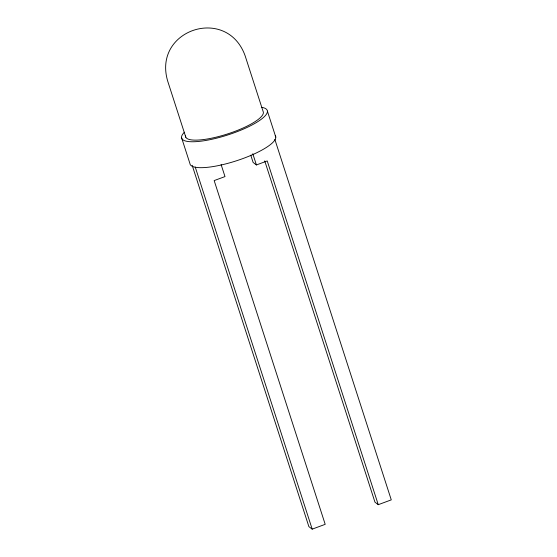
<?xml version="1.0" encoding="UTF-8"?>
<svg xmlns="http://www.w3.org/2000/svg" width="557" height="557" viewBox="0 0 557 557"><rect width="100%" height="100%" fill="white"/><g stroke="black" fill="none" stroke-linecap="round" stroke-linejoin="round"><path stroke-width="0.84" d="M250.782 155.208L253.108 162.421L256.415 164.949L267.235 160.938L378.259 504.684L391.272 499.873L274.838 139.382M192.186 165.311L308.884 526.623L312.192 529.15L325.197 524.332L214.167 180.586L224.993 176.583L221.108 164.573M378.259 504.684L374.958 502.156L264.728 160.889M267.395 111.128L275.771 137.057M252.794 153.739L256.415 164.949M185.822 137.245L167.817 81.503C151.998 29.876 226.845 5.013 245.108 55.721L263.113 111.463A40.765 10.068 -17.9 0 1 226.511 134.272A40.765 10.068 -17.9 0 1 185.551 135.943M195.222 167.009L312.192 529.15M181.533 137.579L189.909 163.507A44.985 11.112 -17.9 0 0 236.704 160.708A44.985 11.112 -17.9 0 0 275.269 135.692M261.832 107.355A44.985 11.112 -17.9 0 1 227.632 135.01A44.985 11.112 -17.9 0 1 184.395 132.239"/></g></svg>
